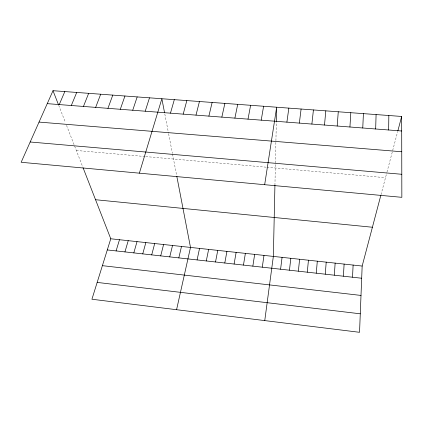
<?xml version="1.0" encoding="UTF-8"?>
<svg xmlns="http://www.w3.org/2000/svg" width="423" height="423" viewBox="0 0 423 423"><rect width="100%" height="100%" fill="white"/><g stroke="black" fill="none" stroke-linecap="round" stroke-linejoin="round"><path stroke-width="0.32" stroke-dasharray="2.12 1.59" d="M274.929 185.29L276.335 121.961M381.007 194.686L386.818 172.695M386.982 172.071L397.736 131.347M76.33 150.482L145.078 156.526M145.724 156.584L266.326 167.191M266.966 167.249L385.501 177.676M58.691 105.269L65.348 122.332M66.538 125.388L82.887 167.291M164.801 113.956L168.497 133.15M168.613 133.763L172.41 153.475M172.526 154.094L176.677 175.624"/><path stroke-width="0.63" d="M388.647 129.988L388.843 115.511M274.929 185.29L273.348 256.412L264.756 320.592M276.346 121.332L276.663 107.22L264.671 184.698M375.666 128.989L376.089 114.57M380.853 195.273L362.162 266.046L359.545 332.304L91.923 299.241L110.773 238.778L83.114 167.873M362.76 127.989L363.415 113.634M352.523 277.218L353.115 265.062M343.402 276.203L344.111 264.084M349.932 127L350.81 112.698M334.318 275.193L335.138 263.111M325.271 274.189L326.202 262.144M337.179 126.017L338.273 111.772M316.261 273.184L317.303 261.181M324.499 125.039L325.81 110.852M307.288 272.19L308.441 260.219M298.352 271.196L299.616 259.262M311.888 124.066L313.422 109.938M289.454 270.202L290.823 258.305M280.592 269.218L282.067 257.358M299.357 123.098L301.097 109.028M286.894 122.136L288.846 108.124M262.286 267.183L263.984 255.397M252.854 266.13L254.662 254.387M243.458 265.089L245.377 253.377M261.218 120.158L263.598 106.258M234.099 264.047L236.129 252.378M224.787 263.011L226.929 251.378M248.01 119.138L250.617 105.295M215.513 261.98L217.76 250.384M206.281 260.954L208.634 249.396M234.892 118.128L237.71 104.344M197.086 259.928L199.55 248.407M221.848 117.118L224.877 103.397M176.576 309.699L190.503 247.429L176.798 176.264M178.818 257.898L181.493 246.45M208.883 116.119L212.124 102.456M169.745 256.888L172.521 245.477M160.708 255.883L163.59 244.51M195.997 115.125L199.45 101.515M151.709 254.884L154.691 243.542M397.906 130.712L401.67 116.457L53.007 90.696L21.15 162.284L401.85 197.324L401.67 116.457M183.191 114.136L186.85 100.584M142.752 253.885L145.835 242.585M133.827 252.896L137.015 241.628M170.458 113.158L174.324 99.659M124.944 251.907L128.227 240.676M139.373 173.166L161.866 98.739L164.558 112.708M116.098 250.924L119.482 239.725M145.226 111.207L149.488 97.824M132.727 110.244L137.179 96.915M120.296 109.287L124.944 96.01M107.939 108.33L112.782 95.112M95.656 107.384L100.69 94.218M83.447 106.443L88.666 93.33M71.307 105.507L76.711 92.447M59.241 104.576L64.825 91.569M47.244 103.651L401.702 130.998M39.043 122.083L401.75 151.757M30.176 141.996L401.797 174.281M95.535 199.719L372.409 227.246M110.773 238.778L362.162 266.046M107.289 249.94L361.681 278.239M102.392 265.66L361.004 295.434M97.174 282.411L360.274 313.803M53.007 90.696L58.469 104.698"/></g></svg>
